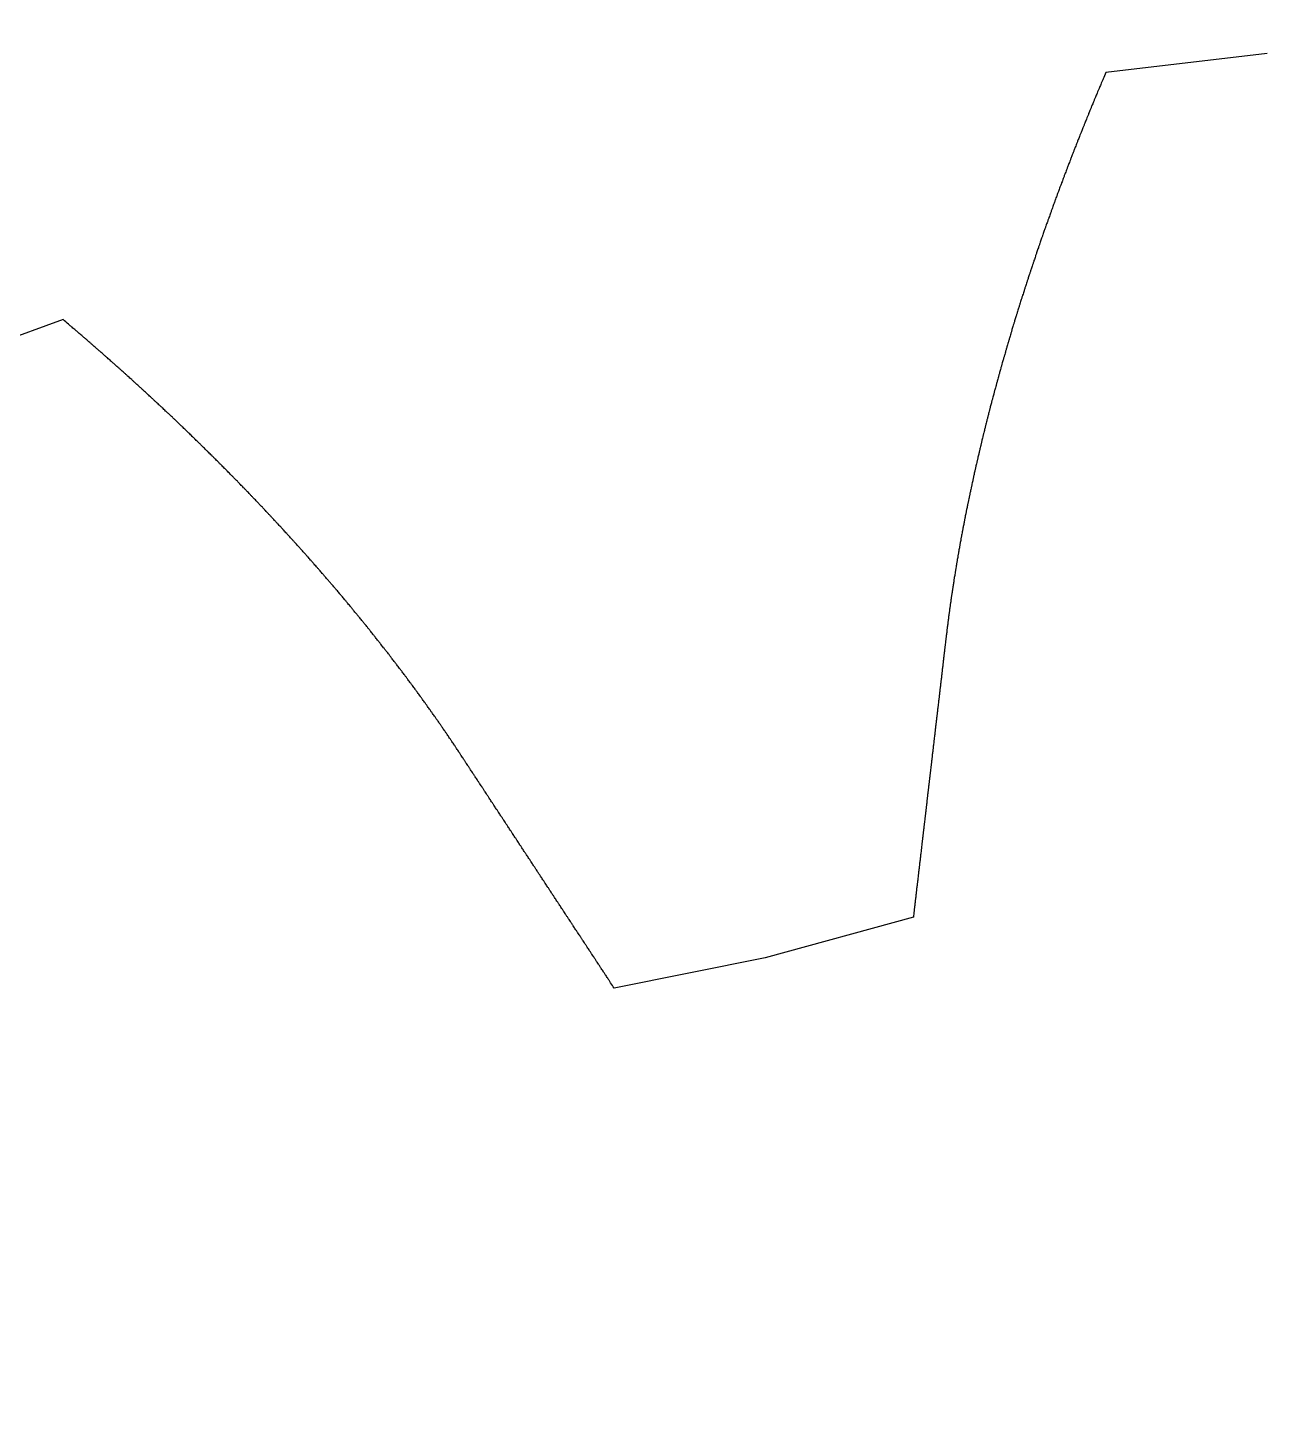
# Model space of a CAD drawing. Header units: millimetres. Extents: x -99 to 99, y -114 to 99.
# Drawn here: x -27.11 to -8.19, y 59.76 to 81.1 of the extents above; entities that cross this region are included whole.
import ezdxf

# ---------------------------------------------------------------- set-up
doc = ezdxf.new("R2010")
doc.units = ezdxf.units.MM

msp = doc.modelspace()

# ---------------------------------------------------------------- linework, layer by layer
at = {"color": 7, "linetype": 'Continuous', "lineweight": 25}
for p, q in [((-8.186, 80.711), (-10.648, 80.423)), ((-26.578, 76.648), (-28.908, 75.8)), ((-13.589, 67.52), (-15.855, 66.897)), ((-15.855, 66.897), (-18.159, 66.437))]:
    msp.add_line(p, q, dxfattribs=at)
msp.add_circle((0, 0), 99, dxfattribs=at)
for points, knots in [([(-10.648, 80.423), (-10.662, 80.39), (-10.676, 80.357), (-10.691, 80.324), (-10.694, 80.317), (-10.7, 80.302), (-10.709, 80.28), (-10.715, 80.265), (-10.719, 80.258), (-10.728, 80.236), (-10.737, 80.214), (-10.746, 80.192), (-10.749, 80.184), (-10.756, 80.17), (-10.765, 80.147), (-10.771, 80.133), (-10.774, 80.125), (-10.783, 80.103), (-10.793, 80.081), (-10.802, 80.059), (-10.805, 80.052), (-10.811, 80.037), (-10.82, 80.015), (-10.826, 80), (-10.829, 79.993), (-10.838, 79.971), (-10.847, 79.949), (-10.856, 79.927), (-10.859, 79.92), (-10.866, 79.905), (-10.875, 79.883), (-10.881, 79.868), (-10.884, 79.861), (-10.893, 79.839), (-10.902, 79.817), (-10.911, 79.795), (-10.914, 79.787), (-10.92, 79.773), (-10.929, 79.751), (-10.935, 79.736), (-10.938, 79.729), (-10.946, 79.707), (-10.955, 79.684), (-10.964, 79.662), (-10.967, 79.655), (-10.973, 79.64), (-10.982, 79.618), (-10.988, 79.604), (-10.991, 79.596), (-11, 79.574), (-11.009, 79.552), (-11.017, 79.53), (-11.02, 79.523), (-11.026, 79.508), (-11.035, 79.486), (-11.041, 79.471), (-11.044, 79.464), (-11.052, 79.442), (-11.061, 79.42), (-11.07, 79.398), (-11.073, 79.391), (-11.079, 79.376), (-11.087, 79.354), (-11.093, 79.339), (-11.096, 79.332), (-11.105, 79.31), (-11.113, 79.288), (-11.122, 79.266), (-11.125, 79.258), (-11.131, 79.244), (-11.139, 79.222), (-11.145, 79.207), (-11.148, 79.2), (-11.156, 79.178), (-11.165, 79.156), (-11.173, 79.134), (-11.176, 79.126), (-11.182, 79.111), (-11.19, 79.089), (-11.196, 79.075), (-11.199, 79.067), (-11.207, 79.045), (-11.216, 79.023), (-11.224, 79.001), (-11.227, 78.994), (-11.233, 78.979), (-11.241, 78.957), (-11.247, 78.943), (-11.249, 78.935), (-11.258, 78.913), (-11.266, 78.891), (-11.274, 78.869), (-11.277, 78.862), (-11.283, 78.847), (-11.291, 78.825), (-11.297, 78.81), (-11.299, 78.803), (-11.308, 78.781), (-11.316, 78.759), (-11.324, 78.737), (-11.327, 78.73), (-11.332, 78.715), (-11.341, 78.693), (-11.346, 78.678), (-11.349, 78.671), (-11.357, 78.649), (-11.365, 78.627), (-11.373, 78.605), (-11.376, 78.598), (-11.382, 78.583), (-11.39, 78.561), (-11.395, 78.546), (-11.398, 78.539), (-11.406, 78.517), (-11.414, 78.495), (-11.422, 78.473), (-11.425, 78.465), (-11.43, 78.451), (-11.438, 78.429), (-11.443, 78.414), (-11.446, 78.407), (-11.454, 78.385), (-11.462, 78.363), (-11.47, 78.341), (-11.473, 78.333), (-11.478, 78.319), (-11.486, 78.297), (-11.491, 78.282), (-11.494, 78.275), (-11.502, 78.253), (-11.51, 78.231), (-11.517, 78.209), (-11.52, 78.201), (-11.525, 78.187), (-11.533, 78.165), (-11.538, 78.15), (-11.541, 78.143), (-11.549, 78.121), (-11.557, 78.099), (-11.564, 78.077), (-11.567, 78.069), (-11.572, 78.055), (-11.58, 78.033), (-11.585, 78.018), (-11.588, 78.011), (-11.595, 77.989), (-11.603, 77.967), (-11.611, 77.945), (-11.613, 77.937), (-11.618, 77.923), (-11.626, 77.901), (-11.631, 77.886), (-11.634, 77.879), (-11.641, 77.857), (-11.649, 77.835), (-11.656, 77.813), (-11.659, 77.805), (-11.664, 77.791), (-11.672, 77.769), (-11.677, 77.754), (-11.679, 77.747), (-11.687, 77.725), (-11.694, 77.703), (-11.702, 77.681), (-11.704, 77.673), (-11.709, 77.659), (-11.717, 77.637), (-11.722, 77.622), (-11.724, 77.615), (-11.731, 77.593), (-11.739, 77.571), (-11.746, 77.549), (-11.749, 77.542), (-11.754, 77.527), (-11.761, 77.505), (-11.766, 77.49), (-11.768, 77.483), (-11.776, 77.461), (-11.783, 77.439), (-11.79, 77.417), (-11.793, 77.41), (-11.798, 77.395), (-11.805, 77.373), (-11.81, 77.358), (-11.812, 77.351), (-11.819, 77.329), (-11.826, 77.307), (-11.834, 77.285), (-11.836, 77.278), (-11.841, 77.263), (-11.848, 77.241), (-11.853, 77.227), (-11.855, 77.219), (-11.862, 77.197), (-11.869, 77.175), (-11.876, 77.153), (-11.879, 77.146), (-11.884, 77.132), (-11.891, 77.11), (-11.895, 77.095), (-11.898, 77.088), (-11.905, 77.066), (-11.912, 77.044), (-11.919, 77.022), (-11.921, 77.014), (-11.926, 77), (-11.933, 76.978), (-11.937, 76.963), (-11.94, 76.956), (-11.947, 76.934), (-11.953, 76.912), (-11.96, 76.89), (-11.963, 76.883), (-11.967, 76.868), (-11.974, 76.846), (-11.979, 76.832), (-11.981, 76.824), (-11.988, 76.802), (-11.995, 76.78), (-12.001, 76.758), (-12.004, 76.751), (-12.008, 76.736), (-12.015, 76.715), (-12.019, 76.7), (-12.022, 76.693), (-12.028, 76.671), (-12.035, 76.649), (-12.042, 76.627), (-12.044, 76.619), (-12.049, 76.605), (-12.055, 76.583), (-12.06, 76.568), (-12.062, 76.561), (-12.069, 76.539), (-12.075, 76.517), (-12.082, 76.495), (-12.084, 76.488), (-12.088, 76.473), (-12.095, 76.451), (-12.099, 76.437), (-12.101, 76.429), (-12.108, 76.408), (-12.115, 76.386), (-12.121, 76.364), (-12.123, 76.356), (-12.128, 76.342), (-12.134, 76.32), (-12.138, 76.305), (-12.14, 76.298), (-12.147, 76.276), (-12.153, 76.254), (-12.16, 76.232), (-12.162, 76.225), (-12.166, 76.21), (-12.172, 76.188), (-12.177, 76.174), (-12.179, 76.167), (-12.185, 76.145), (-12.191, 76.123), (-12.198, 76.101), (-12.2, 76.094), (-12.204, 76.079), (-12.21, 76.057), (-12.214, 76.042), (-12.217, 76.035), (-12.223, 76.013), (-12.229, 75.991), (-12.235, 75.969), (-12.237, 75.962), (-12.241, 75.948), (-12.248, 75.926), (-12.252, 75.911), (-12.254, 75.904), (-12.26, 75.882), (-12.266, 75.86), (-12.272, 75.838), (-12.274, 75.831), (-12.278, 75.816), (-12.284, 75.794), (-12.288, 75.78), (-12.29, 75.773), (-12.296, 75.751), (-12.302, 75.729), (-12.308, 75.707), (-12.31, 75.7), (-12.314, 75.685), (-12.32, 75.663), (-12.324, 75.649), (-12.326, 75.641), (-12.332, 75.619), (-12.338, 75.598), (-12.344, 75.576), (-12.346, 75.568), (-12.35, 75.554), (-12.356, 75.532), (-12.359, 75.517), (-12.361, 75.51), (-12.367, 75.488), (-12.373, 75.466), (-12.379, 75.445), (-12.381, 75.437), (-12.385, 75.423), (-12.39, 75.401), (-12.394, 75.386), (-12.396, 75.379), (-12.402, 75.357), (-12.407, 75.335), (-12.413, 75.314), (-12.415, 75.306), (-12.419, 75.292), (-12.425, 75.27), (-12.428, 75.255), (-12.43, 75.248), (-12.436, 75.226), (-12.441, 75.204), (-12.447, 75.183), (-12.449, 75.175), (-12.453, 75.161), (-12.458, 75.139), (-12.462, 75.124), (-12.464, 75.117), (-12.469, 75.095), (-12.475, 75.073), (-12.48, 75.052), (-12.482, 75.044), (-12.486, 75.03), (-12.491, 75.008), (-12.495, 74.993), (-12.496, 74.986), (-12.502, 74.964), (-12.507, 74.943), (-12.512, 74.921), (-12.514, 74.914), (-12.518, 74.899), (-12.523, 74.877), (-12.527, 74.863), (-12.528, 74.855), (-12.534, 74.834), (-12.539, 74.812), (-12.544, 74.79), (-12.546, 74.783), (-12.55, 74.768), (-12.555, 74.746), (-12.558, 74.732), (-12.56, 74.725), (-12.565, 74.703), (-12.57, 74.681), (-12.575, 74.659), (-12.577, 74.652), (-12.581, 74.637), (-12.586, 74.616), (-12.589, 74.601), (-12.591, 74.594), (-12.596, 74.572), (-12.601, 74.55), (-12.606, 74.529), (-12.608, 74.521), (-12.611, 74.507), (-12.616, 74.485), (-12.619, 74.471), (-12.621, 74.463), (-12.626, 74.442), (-12.631, 74.42), (-12.636, 74.398), (-12.638, 74.391), (-12.641, 74.376), (-12.646, 74.355), (-12.649, 74.34), (-12.651, 74.333), (-12.655, 74.311), (-12.66, 74.289), (-12.665, 74.268), (-12.667, 74.26), (-12.67, 74.246), (-12.675, 74.224), (-12.678, 74.21), (-12.679, 74.202), (-12.684, 74.181), (-12.689, 74.159), (-12.694, 74.137), (-12.695, 74.13), (-12.698, 74.115), (-12.703, 74.094), (-12.706, 74.079), (-12.708, 74.072), (-12.712, 74.05), (-12.717, 74.028), (-12.722, 74.007), (-12.723, 74), (-12.726, 73.985), (-12.731, 73.963), (-12.734, 73.949), (-12.735, 73.942), (-12.74, 73.92), (-12.744, 73.898), (-12.749, 73.876), (-12.75, 73.869), (-12.753, 73.855), (-12.758, 73.833), (-12.761, 73.819), (-12.762, 73.811), (-12.767, 73.79), (-12.771, 73.768), (-12.775, 73.746), (-12.777, 73.739), (-12.78, 73.725), (-12.784, 73.703), (-12.787, 73.688), (-12.788, 73.681), (-12.793, 73.66), (-12.797, 73.638), (-12.801, 73.616), (-12.803, 73.609), (-12.805, 73.595), (-12.81, 73.573), (-12.812, 73.558), (-12.814, 73.551), (-12.818, 73.53), (-12.822, 73.508), (-12.826, 73.486), (-12.828, 73.479), (-12.831, 73.465), (-12.835, 73.443), (-12.837, 73.428), (-12.839, 73.421), (-12.843, 73.4), (-12.847, 73.378), (-12.851, 73.356), (-12.852, 73.349), (-12.855, 73.335), (-12.859, 73.313), (-12.862, 73.299), (-12.863, 73.291), (-12.867, 73.27), (-12.871, 73.248), (-12.875, 73.226), (-12.876, 73.219), (-12.879, 73.205), (-12.882, 73.183), (-12.885, 73.169), (-12.886, 73.162), (-12.89, 73.14), (-12.894, 73.118), (-12.898, 73.097), (-12.899, 73.09), (-12.902, 73.075), (-12.905, 73.054), (-12.908, 73.039), (-12.909, 73.032), (-12.913, 73.01), (-12.916, 72.989), (-12.92, 72.967), (-12.921, 72.96), (-12.924, 72.946), (-12.927, 72.924), (-12.93, 72.91), (-12.931, 72.902), (-12.935, 72.881), (-12.938, 72.859), (-12.942, 72.838), (-12.943, 72.83), (-12.945, 72.816), (-12.949, 72.794), (-12.951, 72.78), (-12.952, 72.773), (-12.956, 72.751), (-12.959, 72.73), (-12.963, 72.708), (-12.964, 72.701), (-12.966, 72.687), (-12.97, 72.665), (-12.972, 72.651), (-12.973, 72.644), (-12.976, 72.622), (-12.98, 72.6), (-12.983, 72.579), (-12.984, 72.572), (-12.986, 72.557), (-12.989, 72.536), (-12.992, 72.521), (-12.993, 72.514), (-12.996, 72.493), (-12.999, 72.471), (-13.002, 72.45), (-13.003, 72.443), (-13.006, 72.428), (-13.009, 72.407), (-13.011, 72.392), (-13.012, 72.385), (-13.015, 72.364), (-13.018, 72.342), (-13.021, 72.321), (-13.022, 72.313), (-13.024, 72.299), (-13.027, 72.278), (-13.029, 72.263), (-13.03, 72.256), (-13.033, 72.235), (-13.036, 72.213), (-13.039, 72.192), (-13.04, 72.184), (-13.042, 72.17), (-13.045, 72.149), (-13.047, 72.134), (-13.048, 72.127), (-13.05, 72.106), (-13.053, 72.084), (-13.056, 72.063), (-13.057, 72.056), (-13.059, 72.041), (-13.062, 72.02), (-13.064, 72.006), (-13.064, 71.998), (-13.067, 71.977), (-13.07, 71.955), (-13.073, 71.934), (-13.073, 71.927), (-13.075, 71.913), (-13.078, 71.891), (-13.08, 71.877), (-13.08, 71.87), (-13.083, 71.848), (-13.086, 71.827), (-13.088, 71.805), (-13.089, 71.798), (-13.091, 71.784), (-13.093, 71.763), (-13.095, 71.748), (-13.096, 71.741), (-13.098, 71.72), (-13.101, 71.698), (-13.103, 71.677), (-13.104, 71.67), (-13.106, 71.655), (-13.108, 71.634), (-13.11, 71.62), (-13.111, 71.613), (-13.113, 71.591), (-13.116, 71.57), (-13.118, 71.548), (-13.119, 71.541), (-13.121, 71.527), (-13.123, 71.505), (-13.125, 71.491), (-13.126, 71.484), (-13.128, 71.463), (-13.131, 71.441), (-13.133, 71.42), (-13.134, 71.413), (-13.136, 71.398), (-13.138, 71.377), (-13.14, 71.363), (-13.141, 71.355), (-13.143, 71.334), (-13.146, 71.313), (-13.148, 71.291), (-13.149, 71.284), (-13.151, 71.27), (-13.153, 71.248), (-13.155, 71.234), (-13.156, 71.227), (-13.158, 71.205), (-13.161, 71.184), (-13.163, 71.162), (-13.164, 71.155), (-13.166, 71.141), (-13.168, 71.12), (-13.17, 71.105), (-13.171, 71.098), (-13.173, 71.077), (-13.176, 71.055), (-13.178, 71.034), (-13.179, 71.027), (-13.181, 71.012), (-13.183, 70.991), (-13.185, 70.977), (-13.186, 70.97), (-13.188, 70.948), (-13.191, 70.927), (-13.193, 70.905), (-13.194, 70.898), (-13.196, 70.884), (-13.198, 70.862), (-13.2, 70.848), (-13.201, 70.841), (-13.203, 70.819), (-13.206, 70.798), (-13.208, 70.776), (-13.209, 70.769), (-13.211, 70.755), (-13.213, 70.734), (-13.215, 70.719), (-13.216, 70.712), (-13.219, 70.691), (-13.221, 70.669), (-13.224, 70.648), (-13.224, 70.641), (-13.226, 70.626), (-13.229, 70.605), (-13.23, 70.591), (-13.231, 70.583), (-13.234, 70.562), (-13.236, 70.541), (-13.239, 70.519), (-13.239, 70.512), (-13.241, 70.498), (-13.244, 70.476), (-13.245, 70.462), (-13.246, 70.455), (-13.249, 70.433), (-13.251, 70.412), (-13.254, 70.39), (-13.254, 70.383), (-13.256, 70.369), (-13.259, 70.347), (-13.26, 70.333), (-13.261, 70.326), (-13.264, 70.304), (-13.266, 70.283), (-13.269, 70.262), (-13.27, 70.254), (-13.271, 70.24), (-13.274, 70.219), (-13.275, 70.204), (-13.276, 70.197), (-13.279, 70.176), (-13.281, 70.154), (-13.284, 70.133), (-13.285, 70.126), (-13.286, 70.111), (-13.289, 70.09), (-13.29, 70.076), (-13.291, 70.068), (-13.294, 70.047), (-13.296, 70.025), (-13.299, 70.004), (-13.3, 69.997), (-13.301, 69.982), (-13.304, 69.961), (-13.305, 69.947), (-13.306, 69.94), (-13.309, 69.918), (-13.311, 69.897), (-13.314, 69.875), (-13.315, 69.868), (-13.316, 69.854), (-13.319, 69.832), (-13.321, 69.818), (-13.321, 69.811), (-13.324, 69.789), (-13.326, 69.768), (-13.329, 69.746), (-13.33, 69.739), (-13.331, 69.725), (-13.334, 69.703), (-13.336, 69.689), (-13.336, 69.682), (-13.339, 69.66), (-13.341, 69.639), (-13.344, 69.617), (-13.345, 69.61), (-13.346, 69.596), (-13.349, 69.574), (-13.351, 69.56), (-13.351, 69.553), (-13.354, 69.531), (-13.357, 69.51), (-13.359, 69.488), (-13.36, 69.481), (-13.362, 69.467), (-13.364, 69.445), (-13.366, 69.431), (-13.367, 69.424), (-13.369, 69.403), (-13.372, 69.381), (-13.374, 69.36), (-13.375, 69.352), (-13.377, 69.338), (-13.379, 69.317), (-13.381, 69.302), (-13.382, 69.295), (-13.384, 69.274), (-13.387, 69.252), (-13.389, 69.231), (-13.39, 69.223), (-13.392, 69.209), (-13.394, 69.188), (-13.396, 69.173), (-13.397, 69.166), (-13.399, 69.145), (-13.402, 69.123), (-13.404, 69.102), (-13.405, 69.094), (-13.407, 69.08), (-13.409, 69.059), (-13.411, 69.044), (-13.412, 69.037), (-13.414, 69.016), (-13.417, 68.994), (-13.419, 68.973), (-13.42, 68.965), (-13.422, 68.951), (-13.424, 68.93), (-13.426, 68.915), (-13.427, 68.908), (-13.429, 68.887), (-13.432, 68.865), (-13.434, 68.844), (-13.435, 68.836), (-13.437, 68.822), (-13.439, 68.801), (-13.441, 68.786), (-13.442, 68.779), (-13.444, 68.758), (-13.447, 68.736), (-13.449, 68.715), (-13.45, 68.707), (-13.452, 68.693), (-13.455, 68.672), (-13.456, 68.657), (-13.457, 68.65), (-13.46, 68.629), (-13.462, 68.607), (-13.465, 68.586), (-13.465, 68.578), (-13.467, 68.564), (-13.47, 68.542), (-13.471, 68.528), (-13.472, 68.521), (-13.475, 68.499), (-13.477, 68.478), (-13.48, 68.456), (-13.48, 68.449), (-13.482, 68.435), (-13.485, 68.413), (-13.486, 68.399), (-13.487, 68.392), (-13.49, 68.37), (-13.492, 68.349), (-13.495, 68.327), (-13.496, 68.32), (-13.497, 68.306), (-13.5, 68.284), (-13.501, 68.27), (-13.502, 68.263), (-13.505, 68.241), (-13.507, 68.22), (-13.51, 68.198), (-13.511, 68.191), (-13.512, 68.177), (-13.515, 68.155), (-13.517, 68.141), (-13.517, 68.134), (-13.52, 68.112), (-13.522, 68.091), (-13.525, 68.069), (-13.526, 68.062), (-13.527, 68.047), (-13.53, 68.026), (-13.532, 68.012), (-13.532, 68.004), (-13.535, 67.983), (-13.538, 67.961), (-13.54, 67.94), (-13.541, 67.933), (-13.543, 67.918), (-13.545, 67.897), (-13.547, 67.882), (-13.548, 67.875), (-13.55, 67.854), (-13.553, 67.832), (-13.555, 67.811), (-13.556, 67.803), (-13.558, 67.789), (-13.56, 67.768), (-13.562, 67.753), (-13.563, 67.746), (-13.565, 67.724), (-13.568, 67.703), (-13.57, 67.681), (-13.571, 67.674), (-13.573, 67.66), (-13.575, 67.638), (-13.577, 67.624), (-13.578, 67.617), (-13.582, 67.584), (-13.585, 67.552), (-13.589, 67.52)], [0, 0, 0, 0, 0.008107, 0.008107, 0.008107, 0.009907, 0.011708, 0.013508, 0.013508, 0.013508, 0.018904, 0.018904, 0.018904, 0.020702, 0.022499, 0.024297, 0.024297, 0.024297, 0.029685, 0.029685, 0.029685, 0.03148, 0.033275, 0.035069, 0.035069, 0.035069, 0.040449, 0.040449, 0.040449, 0.042241, 0.044033, 0.045825, 0.045825, 0.045825, 0.051197, 0.051197, 0.051197, 0.052986, 0.054776, 0.056565, 0.056565, 0.056565, 0.061928, 0.061928, 0.061928, 0.063715, 0.065501, 0.067288, 0.067288, 0.067288, 0.072643, 0.072643, 0.072643, 0.074427, 0.07621, 0.077994, 0.077994, 0.077994, 0.083341, 0.083341, 0.083341, 0.085122, 0.086903, 0.088684, 0.088684, 0.088684, 0.094023, 0.094023, 0.094023, 0.095801, 0.097579, 0.099358, 0.099358, 0.099358, 0.104688, 0.104688, 0.104688, 0.106464, 0.108239, 0.110015, 0.110015, 0.110015, 0.115337, 0.115337, 0.115337, 0.11711, 0.118882, 0.120655, 0.120655, 0.120655, 0.125969, 0.125969, 0.125969, 0.127739, 0.129509, 0.131279, 0.131279, 0.131279, 0.136585, 0.136585, 0.136585, 0.138352, 0.140119, 0.141886, 0.141886, 0.141886, 0.147184, 0.147184, 0.147184, 0.148948, 0.150713, 0.152477, 0.152477, 0.152477, 0.157767, 0.157767, 0.157767, 0.159528, 0.16129, 0.163052, 0.163052, 0.163052, 0.168333, 0.168333, 0.168333, 0.170092, 0.171851, 0.17361, 0.17361, 0.17361, 0.178883, 0.178883, 0.178883, 0.180639, 0.182395, 0.184151, 0.184151, 0.184151, 0.189416, 0.189416, 0.189416, 0.191169, 0.192923, 0.194676, 0.194676, 0.194676, 0.199933, 0.199933, 0.199933, 0.201683, 0.203434, 0.205185, 0.205185, 0.205185, 0.210433, 0.210433, 0.210433, 0.212181, 0.213929, 0.215677, 0.215677, 0.215677, 0.220916, 0.220916, 0.220916, 0.222662, 0.224407, 0.226152, 0.226152, 0.226152, 0.231384, 0.231384, 0.231384, 0.233126, 0.234869, 0.236611, 0.236611, 0.236611, 0.241834, 0.241834, 0.241834, 0.243574, 0.245314, 0.247053, 0.247053, 0.247053, 0.252268, 0.252268, 0.252268, 0.254005, 0.255742, 0.257479, 0.257479, 0.257479, 0.262686, 0.262686, 0.262686, 0.26442, 0.266155, 0.267889, 0.267889, 0.267889, 0.273087, 0.273087, 0.273087, 0.274819, 0.27655, 0.278282, 0.278282, 0.278282, 0.283472, 0.283472, 0.283472, 0.285201, 0.286929, 0.288658, 0.288658, 0.288658, 0.29384, 0.29384, 0.29384, 0.295566, 0.297292, 0.299018, 0.299018, 0.299018, 0.304192, 0.304192, 0.304192, 0.305915, 0.307638, 0.309362, 0.309362, 0.309362, 0.314527, 0.314527, 0.314527, 0.316247, 0.317968, 0.319688, 0.319688, 0.319688, 0.324846, 0.324846, 0.324846, 0.326563, 0.328281, 0.329999, 0.329999, 0.329999, 0.335148, 0.335148, 0.335148, 0.336863, 0.338578, 0.340293, 0.340293, 0.340293, 0.345434, 0.345434, 0.345434, 0.347146, 0.348858, 0.35057, 0.35057, 0.35057, 0.355703, 0.355703, 0.355703, 0.357412, 0.359122, 0.360831, 0.360831, 0.360831, 0.365955, 0.365955, 0.365955, 0.367662, 0.369369, 0.371076, 0.371076, 0.371076, 0.376192, 0.376192, 0.376192, 0.377895, 0.379599, 0.381303, 0.381303, 0.381303, 0.386411, 0.386411, 0.386411, 0.388112, 0.389814, 0.391515, 0.391515, 0.391515, 0.396614, 0.396614, 0.396614, 0.398313, 0.400011, 0.40171, 0.40171, 0.40171, 0.406801, 0.406801, 0.406801, 0.408497, 0.410192, 0.411888, 0.411888, 0.411888, 0.416971, 0.416971, 0.416971, 0.418664, 0.420357, 0.42205, 0.42205, 0.42205, 0.427125, 0.427125, 0.427125, 0.428815, 0.430505, 0.432195, 0.432195, 0.432195, 0.437262, 0.437262, 0.437262, 0.438949, 0.440637, 0.442324, 0.442324, 0.442324, 0.447383, 0.447383, 0.447383, 0.449067, 0.450752, 0.452437, 0.452437, 0.452437, 0.457487, 0.457487, 0.457487, 0.459169, 0.460851, 0.462533, 0.462533, 0.462533, 0.467574, 0.467574, 0.467574, 0.469254, 0.470933, 0.472612, 0.472612, 0.472612, 0.477646, 0.477646, 0.477646, 0.479322, 0.480998, 0.482675, 0.482675, 0.482675, 0.4877, 0.4877, 0.4877, 0.489374, 0.491048, 0.492721, 0.492721, 0.492721, 0.497738, 0.497738, 0.497738, 0.499409, 0.50108, 0.502751, 0.502751, 0.502751, 0.50776, 0.50776, 0.50776, 0.509428, 0.511096, 0.512765, 0.512765, 0.512765, 0.517765, 0.517765, 0.517765, 0.519431, 0.521096, 0.522761, 0.522761, 0.522761, 0.527754, 0.527754, 0.527754, 0.529416, 0.531079, 0.532742, 0.532742, 0.532742, 0.537726, 0.537726, 0.537726, 0.539386, 0.541046, 0.542706, 0.542706, 0.542706, 0.547681, 0.547681, 0.547681, 0.549339, 0.550996, 0.552653, 0.552653, 0.552653, 0.557621, 0.557621, 0.557621, 0.559275, 0.560929, 0.562584, 0.562584, 0.562584, 0.567543, 0.567543, 0.567543, 0.569195, 0.570847, 0.572498, 0.572498, 0.572498, 0.577449, 0.577449, 0.577449, 0.579098, 0.580747, 0.582396, 0.582396, 0.582396, 0.587339, 0.587339, 0.587339, 0.588985, 0.590631, 0.592278, 0.592278, 0.592278, 0.597212, 0.597212, 0.597212, 0.598855, 0.600499, 0.602142, 0.602142, 0.602142, 0.607069, 0.607069, 0.607069, 0.608709, 0.61035, 0.611991, 0.611991, 0.611991, 0.616909, 0.616909, 0.616909, 0.618547, 0.620185, 0.621823, 0.621823, 0.621823, 0.626732, 0.626732, 0.626732, 0.628368, 0.630003, 0.631638, 0.631638, 0.631638, 0.636539, 0.636539, 0.636539, 0.638172, 0.639804, 0.641437, 0.641437, 0.641437, 0.64633, 0.64633, 0.64633, 0.64796, 0.649589, 0.651219, 0.651219, 0.651219, 0.656104, 0.656104, 0.656104, 0.657731, 0.659358, 0.660985, 0.660985, 0.660985, 0.665862, 0.665862, 0.665862, 0.667486, 0.66911, 0.670734, 0.670734, 0.670734, 0.675603, 0.675603, 0.675603, 0.677225, 0.678847, 0.68047, 0.68047, 0.68047, 0.685335, 0.685335, 0.685335, 0.686956, 0.688578, 0.6902, 0.6902, 0.6902, 0.695066, 0.695066, 0.695066, 0.696688, 0.69831, 0.699932, 0.699932, 0.699932, 0.704799, 0.704799, 0.704799, 0.706421, 0.708043, 0.709666, 0.709666, 0.709666, 0.714533, 0.714533, 0.714533, 0.716156, 0.717778, 0.719401, 0.719401, 0.719401, 0.724269, 0.724269, 0.724269, 0.725892, 0.727515, 0.729138, 0.729138, 0.729138, 0.734007, 0.734007, 0.734007, 0.73563, 0.737253, 0.738876, 0.738876, 0.738876, 0.743746, 0.743746, 0.743746, 0.745369, 0.746993, 0.748616, 0.748616, 0.748616, 0.753486, 0.753486, 0.753486, 0.75511, 0.756734, 0.758357, 0.758357, 0.758357, 0.763229, 0.763229, 0.763229, 0.764853, 0.766477, 0.768101, 0.768101, 0.768101, 0.772973, 0.772973, 0.772973, 0.774597, 0.776221, 0.777845, 0.777845, 0.777845, 0.782718, 0.782718, 0.782718, 0.784343, 0.785967, 0.787592, 0.787592, 0.787592, 0.792466, 0.792466, 0.792466, 0.79409, 0.795715, 0.79734, 0.79734, 0.79734, 0.802215, 0.802215, 0.802215, 0.80384, 0.805465, 0.80709, 0.80709, 0.80709, 0.811965, 0.811965, 0.811965, 0.81359, 0.815216, 0.816841, 0.816841, 0.816841, 0.821717, 0.821717, 0.821717, 0.823343, 0.824969, 0.826594, 0.826594, 0.826594, 0.831471, 0.831471, 0.831471, 0.833097, 0.834723, 0.836349, 0.836349, 0.836349, 0.841227, 0.841227, 0.841227, 0.842853, 0.844479, 0.846105, 0.846105, 0.846105, 0.850984, 0.850984, 0.850984, 0.852611, 0.854237, 0.855863, 0.855863, 0.855863, 0.860743, 0.860743, 0.860743, 0.86237, 0.863997, 0.865623, 0.865623, 0.865623, 0.870504, 0.870504, 0.870504, 0.872131, 0.873758, 0.875385, 0.875385, 0.875385, 0.880266, 0.880266, 0.880266, 0.881894, 0.883521, 0.885148, 0.885148, 0.885148, 0.89003, 0.89003, 0.89003, 0.891658, 0.893286, 0.894913, 0.894913, 0.894913, 0.899796, 0.899796, 0.899796, 0.901424, 0.903052, 0.90468, 0.90468, 0.90468, 0.909564, 0.909564, 0.909564, 0.911192, 0.91282, 0.914449, 0.914449, 0.914449, 0.919333, 0.919333, 0.919333, 0.920962, 0.92259, 0.924219, 0.924219, 0.924219, 0.929105, 0.929105, 0.929105, 0.930733, 0.932362, 0.933991, 0.933991, 0.933991, 0.938878, 0.938878, 0.938878, 0.940507, 0.942136, 0.943765, 0.943765, 0.943765, 0.948653, 0.948653, 0.948653, 0.950282, 0.951911, 0.953541, 0.953541, 0.953541, 0.958429, 0.958429, 0.958429, 0.960059, 0.961688, 0.963318, 0.963318, 0.963318, 0.968208, 0.968208, 0.968208, 0.969838, 0.971467, 0.973097, 0.973097, 0.973097, 0.977988, 0.977988, 0.977988, 0.979618, 0.981248, 0.982879, 0.982879, 0.982879, 0.98777, 0.98777, 0.98777, 0.989401, 0.991031, 0.992662, 0.992662, 0.992662, 1, 1, 1, 1]), ([(-18.159, 66.437), (-18.177, 66.464), (-18.195, 66.491), (-18.213, 66.518), (-18.217, 66.524), (-18.225, 66.536), (-18.237, 66.555), (-18.245, 66.567), (-18.249, 66.573), (-18.26, 66.591), (-18.272, 66.609), (-18.284, 66.627), (-18.288, 66.633), (-18.296, 66.645), (-18.308, 66.663), (-18.316, 66.675), (-18.32, 66.681), (-18.332, 66.699), (-18.344, 66.718), (-18.356, 66.736), (-18.36, 66.742), (-18.368, 66.754), (-18.38, 66.772), (-18.388, 66.784), (-18.392, 66.79), (-18.403, 66.808), (-18.415, 66.826), (-18.427, 66.844), (-18.431, 66.85), (-18.439, 66.862), (-18.451, 66.881), (-18.459, 66.893), (-18.463, 66.899), (-18.475, 66.917), (-18.487, 66.935), (-18.499, 66.953), (-18.503, 66.959), (-18.511, 66.971), (-18.523, 66.989), (-18.53, 67.001), (-18.534, 67.007), (-18.546, 67.025), (-18.558, 67.044), (-18.57, 67.062), (-18.574, 67.068), (-18.582, 67.08), (-18.594, 67.098), (-18.602, 67.11), (-18.606, 67.116), (-18.618, 67.134), (-18.63, 67.152), (-18.642, 67.17), (-18.646, 67.176), (-18.654, 67.188), (-18.665, 67.206), (-18.673, 67.219), (-18.677, 67.225), (-18.689, 67.243), (-18.701, 67.261), (-18.713, 67.279), (-18.717, 67.285), (-18.725, 67.297), (-18.737, 67.315), (-18.745, 67.327), (-18.749, 67.333), (-18.761, 67.351), (-18.773, 67.369), (-18.784, 67.387), (-18.788, 67.393), (-18.796, 67.406), (-18.808, 67.424), (-18.816, 67.436), (-18.82, 67.442), (-18.832, 67.46), (-18.844, 67.478), (-18.856, 67.496), (-18.86, 67.502), (-18.868, 67.514), (-18.88, 67.532), (-18.888, 67.544), (-18.892, 67.55), (-18.903, 67.568), (-18.915, 67.586), (-18.927, 67.605), (-18.931, 67.611), (-18.939, 67.623), (-18.951, 67.641), (-18.959, 67.653), (-18.963, 67.659), (-18.975, 67.677), (-18.987, 67.695), (-18.999, 67.713), (-19.003, 67.719), (-19.01, 67.731), (-19.022, 67.749), (-19.03, 67.761), (-19.034, 67.767), (-19.046, 67.785), (-19.058, 67.803), (-19.07, 67.822), (-19.074, 67.828), (-19.082, 67.84), (-19.094, 67.858), (-19.102, 67.87), (-19.106, 67.876), (-19.118, 67.894), (-19.129, 67.912), (-19.141, 67.93), (-19.145, 67.936), (-19.153, 67.948), (-19.165, 67.966), (-19.173, 67.978), (-19.177, 67.984), (-19.189, 68.002), (-19.201, 68.02), (-19.213, 68.038), (-19.217, 68.044), (-19.225, 68.057), (-19.236, 68.075), (-19.244, 68.087), (-19.248, 68.093), (-19.26, 68.111), (-19.272, 68.129), (-19.284, 68.147), (-19.288, 68.153), (-19.296, 68.165), (-19.308, 68.183), (-19.316, 68.195), (-19.32, 68.201), (-19.332, 68.219), (-19.343, 68.237), (-19.355, 68.255), (-19.359, 68.261), (-19.367, 68.273), (-19.379, 68.291), (-19.387, 68.303), (-19.391, 68.31), (-19.403, 68.328), (-19.415, 68.346), (-19.427, 68.364), (-19.431, 68.37), (-19.438, 68.382), (-19.45, 68.4), (-19.458, 68.412), (-19.462, 68.418), (-19.474, 68.436), (-19.486, 68.454), (-19.498, 68.472), (-19.502, 68.478), (-19.51, 68.49), (-19.522, 68.508), (-19.53, 68.52), (-19.533, 68.526), (-19.545, 68.544), (-19.557, 68.562), (-19.569, 68.58), (-19.573, 68.586), (-19.581, 68.599), (-19.593, 68.617), (-19.601, 68.629), (-19.605, 68.635), (-19.617, 68.653), (-19.629, 68.671), (-19.64, 68.689), (-19.644, 68.695), (-19.652, 68.707), (-19.664, 68.725), (-19.672, 68.737), (-19.676, 68.743), (-19.688, 68.761), (-19.7, 68.779), (-19.712, 68.797), (-19.716, 68.803), (-19.724, 68.815), (-19.735, 68.833), (-19.743, 68.845), (-19.747, 68.851), (-19.759, 68.869), (-19.771, 68.887), (-19.783, 68.905), (-19.787, 68.911), (-19.795, 68.923), (-19.807, 68.942), (-19.815, 68.954), (-19.818, 68.96), (-19.83, 68.978), (-19.842, 68.996), (-19.854, 69.014), (-19.858, 69.02), (-19.866, 69.032), (-19.878, 69.05), (-19.886, 69.062), (-19.89, 69.068), (-19.902, 69.086), (-19.913, 69.104), (-19.925, 69.122), (-19.929, 69.128), (-19.937, 69.14), (-19.949, 69.158), (-19.957, 69.17), (-19.961, 69.176), (-19.973, 69.194), (-19.985, 69.212), (-19.996, 69.23), (-20, 69.236), (-20.008, 69.248), (-20.02, 69.266), (-20.028, 69.278), (-20.032, 69.284), (-20.044, 69.302), (-20.056, 69.32), (-20.068, 69.338), (-20.072, 69.345), (-20.08, 69.357), (-20.091, 69.375), (-20.099, 69.387), (-20.103, 69.393), (-20.115, 69.411), (-20.127, 69.429), (-20.139, 69.447), (-20.143, 69.453), (-20.151, 69.465), (-20.163, 69.483), (-20.17, 69.495), (-20.174, 69.501), (-20.186, 69.519), (-20.198, 69.537), (-20.21, 69.555), (-20.214, 69.561), (-20.222, 69.573), (-20.234, 69.591), (-20.242, 69.603), (-20.246, 69.609), (-20.257, 69.627), (-20.269, 69.645), (-20.281, 69.663), (-20.285, 69.669), (-20.293, 69.681), (-20.305, 69.699), (-20.313, 69.711), (-20.317, 69.717), (-20.329, 69.735), (-20.34, 69.753), (-20.352, 69.771), (-20.356, 69.777), (-20.364, 69.789), (-20.376, 69.807), (-20.384, 69.819), (-20.388, 69.825), (-20.4, 69.843), (-20.412, 69.861), (-20.423, 69.879), (-20.427, 69.885), (-20.435, 69.897), (-20.447, 69.915), (-20.455, 69.927), (-20.459, 69.933), (-20.471, 69.951), (-20.483, 69.97), (-20.495, 69.988), (-20.499, 69.994), (-20.506, 70.006), (-20.518, 70.024), (-20.526, 70.036), (-20.53, 70.042), (-20.542, 70.06), (-20.554, 70.078), (-20.566, 70.096), (-20.57, 70.102), (-20.578, 70.114), (-20.59, 70.132), (-20.598, 70.144), (-20.602, 70.15), (-20.614, 70.167), (-20.626, 70.185), (-20.638, 70.203), (-20.642, 70.209), (-20.65, 70.221), (-20.662, 70.239), (-20.67, 70.251), (-20.674, 70.257), (-20.686, 70.275), (-20.699, 70.293), (-20.711, 70.311), (-20.715, 70.317), (-20.723, 70.329), (-20.735, 70.347), (-20.743, 70.359), (-20.747, 70.365), (-20.76, 70.383), (-20.772, 70.4), (-20.784, 70.418), (-20.788, 70.424), (-20.797, 70.436), (-20.809, 70.454), (-20.817, 70.466), (-20.821, 70.472), (-20.834, 70.49), (-20.846, 70.508), (-20.859, 70.525), (-20.863, 70.531), (-20.871, 70.543), (-20.884, 70.561), (-20.892, 70.573), (-20.896, 70.579), (-20.909, 70.597), (-20.921, 70.614), (-20.934, 70.632), (-20.938, 70.638), (-20.946, 70.65), (-20.959, 70.668), (-20.967, 70.68), (-20.971, 70.686), (-20.984, 70.703), (-20.997, 70.721), (-21.009, 70.739), (-21.014, 70.745), (-21.022, 70.757), (-21.035, 70.774), (-21.043, 70.786), (-21.047, 70.792), (-21.06, 70.81), (-21.073, 70.828), (-21.086, 70.845), (-21.09, 70.851), (-21.099, 70.863), (-21.111, 70.881), (-21.12, 70.892), (-21.124, 70.898), (-21.137, 70.916), (-21.15, 70.934), (-21.163, 70.951), (-21.167, 70.957), (-21.176, 70.969), (-21.189, 70.987), (-21.197, 70.998), (-21.202, 71.004), (-21.215, 71.022), (-21.228, 71.04), (-21.241, 71.057), (-21.245, 71.063), (-21.254, 71.075), (-21.267, 71.093), (-21.276, 71.104), (-21.28, 71.11), (-21.293, 71.128), (-21.306, 71.145), (-21.319, 71.163), (-21.324, 71.169), (-21.332, 71.181), (-21.346, 71.198), (-21.354, 71.21), (-21.359, 71.216), (-21.372, 71.233), (-21.385, 71.251), (-21.398, 71.268), (-21.403, 71.274), (-21.412, 71.286), (-21.425, 71.304), (-21.434, 71.315), (-21.438, 71.321), (-21.452, 71.339), (-21.465, 71.356), (-21.478, 71.374), (-21.483, 71.379), (-21.492, 71.391), (-21.505, 71.409), (-21.514, 71.42), (-21.518, 71.426), (-21.532, 71.444), (-21.545, 71.461), (-21.559, 71.479), (-21.563, 71.484), (-21.572, 71.496), (-21.586, 71.514), (-21.595, 71.525), (-21.599, 71.531), (-21.613, 71.548), (-21.626, 71.566), (-21.64, 71.583), (-21.645, 71.589), (-21.654, 71.601), (-21.667, 71.618), (-21.676, 71.63), (-21.681, 71.636), (-21.694, 71.653), (-21.708, 71.67), (-21.722, 71.688), (-21.726, 71.694), (-21.735, 71.705), (-21.749, 71.723), (-21.758, 71.734), (-21.763, 71.74), (-21.777, 71.757), (-21.791, 71.775), (-21.804, 71.792), (-21.809, 71.798), (-21.818, 71.81), (-21.832, 71.827), (-21.841, 71.838), (-21.846, 71.844), (-21.86, 71.862), (-21.874, 71.879), (-21.887, 71.896), (-21.892, 71.902), (-21.901, 71.914), (-21.915, 71.931), (-21.925, 71.942), (-21.929, 71.948), (-21.943, 71.966), (-21.957, 71.983), (-21.971, 72), (-21.976, 72.006), (-21.985, 72.017), (-21.999, 72.035), (-22.009, 72.046), (-22.013, 72.052), (-22.027, 72.069), (-22.041, 72.086), (-22.056, 72.104), (-22.06, 72.11), (-22.07, 72.121), (-22.084, 72.138), (-22.093, 72.15), (-22.098, 72.155), (-22.112, 72.173), (-22.126, 72.19), (-22.141, 72.207), (-22.145, 72.213), (-22.155, 72.224), (-22.169, 72.242), (-22.178, 72.253), (-22.183, 72.259), (-22.198, 72.276), (-22.212, 72.293), (-22.226, 72.31), (-22.231, 72.316), (-22.24, 72.328), (-22.255, 72.345), (-22.264, 72.356), (-22.269, 72.362), (-22.284, 72.379), (-22.298, 72.396), (-22.312, 72.413), (-22.317, 72.419), (-22.327, 72.43), (-22.341, 72.448), (-22.351, 72.459), (-22.356, 72.465), (-22.37, 72.482), (-22.385, 72.499), (-22.399, 72.516), (-22.404, 72.522), (-22.414, 72.533), (-22.428, 72.55), (-22.438, 72.562), (-22.443, 72.567), (-22.457, 72.584), (-22.472, 72.601), (-22.487, 72.618), (-22.491, 72.624), (-22.501, 72.636), (-22.516, 72.653), (-22.526, 72.664), (-22.531, 72.67), (-22.545, 72.687), (-22.56, 72.704), (-22.575, 72.721), (-22.58, 72.726), (-22.589, 72.738), (-22.604, 72.755), (-22.614, 72.766), (-22.619, 72.772), (-22.634, 72.789), (-22.648, 72.806), (-22.663, 72.823), (-22.668, 72.828), (-22.678, 72.84), (-22.693, 72.857), (-22.703, 72.868), (-22.708, 72.874), (-22.723, 72.891), (-22.738, 72.908), (-22.753, 72.925), (-22.757, 72.93), (-22.767, 72.942), (-22.782, 72.958), (-22.792, 72.97), (-22.797, 72.975), (-22.812, 72.992), (-22.827, 73.009), (-22.842, 73.026), (-22.847, 73.032), (-22.857, 73.043), (-22.872, 73.06), (-22.882, 73.071), (-22.887, 73.077), (-22.903, 73.094), (-22.918, 73.111), (-22.933, 73.128), (-22.938, 73.133), (-22.948, 73.144), (-22.963, 73.161), (-22.973, 73.173), (-22.978, 73.178), (-22.993, 73.195), (-23.009, 73.212), (-23.024, 73.229), (-23.029, 73.234), (-23.039, 73.246), (-23.054, 73.262), (-23.064, 73.274), (-23.069, 73.279), (-23.085, 73.296), (-23.1, 73.313), (-23.115, 73.33), (-23.12, 73.335), (-23.131, 73.346), (-23.146, 73.363), (-23.156, 73.374), (-23.161, 73.38), (-23.177, 73.397), (-23.192, 73.413), (-23.207, 73.43), (-23.213, 73.436), (-23.223, 73.447), (-23.238, 73.464), (-23.249, 73.475), (-23.254, 73.481), (-23.269, 73.497), (-23.285, 73.514), (-23.3, 73.531), (-23.305, 73.536), (-23.316, 73.547), (-23.331, 73.564), (-23.341, 73.575), (-23.347, 73.581), (-23.362, 73.598), (-23.378, 73.614), (-23.393, 73.631), (-23.399, 73.637), (-23.409, 73.648), (-23.425, 73.664), (-23.435, 73.675), (-23.44, 73.681), (-23.456, 73.698), (-23.472, 73.714), (-23.487, 73.731), (-23.492, 73.737), (-23.503, 73.748), (-23.519, 73.764), (-23.529, 73.775), (-23.534, 73.781), (-23.55, 73.798), (-23.566, 73.814), (-23.582, 73.831), (-23.587, 73.836), (-23.597, 73.847), (-23.613, 73.864), (-23.624, 73.875), (-23.629, 73.881), (-23.645, 73.897), (-23.661, 73.914), (-23.677, 73.93), (-23.682, 73.936), (-23.692, 73.947), (-23.708, 73.963), (-23.719, 73.975), (-23.724, 73.98), (-23.74, 73.997), (-23.756, 74.013), (-23.772, 74.03), (-23.777, 74.035), (-23.788, 74.046), (-23.804, 74.063), (-23.815, 74.074), (-23.82, 74.079), (-23.836, 74.096), (-23.852, 74.112), (-23.868, 74.129), (-23.873, 74.134), (-23.884, 74.145), (-23.9, 74.162), (-23.911, 74.173), (-23.916, 74.178), (-23.932, 74.195), (-23.949, 74.211), (-23.965, 74.228), (-23.97, 74.233), (-23.981, 74.244), (-23.997, 74.261), (-24.008, 74.272), (-24.013, 74.277), (-24.029, 74.293), (-24.046, 74.31), (-24.062, 74.326), (-24.067, 74.332), (-24.078, 74.343), (-24.094, 74.359), (-24.105, 74.37), (-24.111, 74.376), (-24.127, 74.392), (-24.143, 74.408), (-24.16, 74.425), (-24.165, 74.43), (-24.176, 74.441), (-24.192, 74.457), (-24.203, 74.468), (-24.209, 74.474), (-24.225, 74.49), (-24.241, 74.507), (-24.258, 74.523), (-24.263, 74.528), (-24.274, 74.539), (-24.291, 74.556), (-24.302, 74.566), (-24.307, 74.572), (-24.324, 74.588), (-24.34, 74.605), (-24.357, 74.621), (-24.362, 74.626), (-24.373, 74.637), (-24.39, 74.653), (-24.401, 74.664), (-24.406, 74.67), (-24.423, 74.686), (-24.439, 74.702), (-24.456, 74.719), (-24.461, 74.724), (-24.472, 74.735), (-24.489, 74.751), (-24.5, 74.762), (-24.506, 74.767), (-24.522, 74.784), (-24.539, 74.8), (-24.556, 74.816), (-24.561, 74.822), (-24.572, 74.832), (-24.589, 74.849), (-24.6, 74.859), (-24.606, 74.865), (-24.623, 74.881), (-24.639, 74.897), (-24.656, 74.913), (-24.662, 74.919), (-24.673, 74.93), (-24.69, 74.946), (-24.701, 74.957), (-24.706, 74.962), (-24.723, 74.978), (-24.74, 74.994), (-24.757, 75.01), (-24.763, 75.016), (-24.774, 75.027), (-24.791, 75.043), (-24.802, 75.053), (-24.808, 75.059), (-24.824, 75.075), (-24.841, 75.091), (-24.858, 75.107), (-24.864, 75.113), (-24.875, 75.123), (-24.892, 75.139), (-24.904, 75.15), (-24.909, 75.156), (-24.926, 75.172), (-24.943, 75.188), (-24.96, 75.204), (-24.966, 75.209), (-24.977, 75.22), (-24.994, 75.236), (-25.006, 75.247), (-25.011, 75.252), (-25.029, 75.268), (-25.046, 75.284), (-25.063, 75.3), (-25.068, 75.306), (-25.08, 75.316), (-25.097, 75.332), (-25.108, 75.343), (-25.114, 75.348), (-25.131, 75.364), (-25.149, 75.38), (-25.166, 75.396), (-25.171, 75.402), (-25.183, 75.412), (-25.2, 75.428), (-25.212, 75.439), (-25.217, 75.444), (-25.235, 75.46), (-25.252, 75.476), (-25.269, 75.492), (-25.275, 75.498), (-25.287, 75.508), (-25.304, 75.524), (-25.315, 75.535), (-25.321, 75.54), (-25.339, 75.556), (-25.356, 75.572), (-25.373, 75.588), (-25.379, 75.593), (-25.391, 75.604), (-25.408, 75.62), (-25.42, 75.63), (-25.425, 75.636), (-25.443, 75.651), (-25.46, 75.667), (-25.478, 75.683), (-25.484, 75.689), (-25.495, 75.699), (-25.513, 75.715), (-25.524, 75.726), (-25.53, 75.731), (-25.548, 75.747), (-25.565, 75.763), (-25.583, 75.778), (-25.589, 75.784), (-25.6, 75.794), (-25.618, 75.81), (-25.63, 75.821), (-25.635, 75.826), (-25.653, 75.842), (-25.671, 75.858), (-25.688, 75.873), (-25.694, 75.879), (-25.706, 75.889), (-25.724, 75.905), (-25.735, 75.916), (-25.741, 75.921), (-25.759, 75.937), (-25.777, 75.952), (-25.794, 75.968), (-25.8, 75.973), (-25.812, 75.984), (-25.83, 76), (-25.842, 76.01), (-25.848, 76.015), (-25.865, 76.031), (-25.883, 76.047), (-25.901, 76.063), (-25.907, 76.068), (-25.919, 76.078), (-25.937, 76.094), (-25.948, 76.104), (-25.954, 76.11), (-25.972, 76.125), (-25.99, 76.141), (-26.008, 76.157), (-26.014, 76.162), (-26.026, 76.173), (-26.044, 76.188), (-26.056, 76.199), (-26.062, 76.204), (-26.08, 76.22), (-26.098, 76.235), (-26.116, 76.251), (-26.122, 76.256), (-26.133, 76.266), (-26.151, 76.282), (-26.163, 76.293), (-26.169, 76.298), (-26.188, 76.313), (-26.206, 76.329), (-26.224, 76.345), (-26.23, 76.35), (-26.242, 76.36), (-26.26, 76.376), (-26.272, 76.386), (-26.278, 76.391), (-26.296, 76.407), (-26.314, 76.423), (-26.332, 76.438), (-26.338, 76.443), (-26.35, 76.454), (-26.368, 76.469), (-26.381, 76.48), (-26.387, 76.485), (-26.405, 76.5), (-26.423, 76.516), (-26.441, 76.531), (-26.447, 76.537), (-26.459, 76.547), (-26.478, 76.562), (-26.49, 76.573), (-26.496, 76.578), (-26.523, 76.601), (-26.551, 76.624), (-26.578, 76.648)], [0, 0, 0, 0, 0.007338, 0.007338, 0.007338, 0.008969, 0.010599, 0.01223, 0.01223, 0.01223, 0.017121, 0.017121, 0.017121, 0.018752, 0.020382, 0.022012, 0.022012, 0.022012, 0.026903, 0.026903, 0.026903, 0.028533, 0.030162, 0.031792, 0.031792, 0.031792, 0.036682, 0.036682, 0.036682, 0.038312, 0.039941, 0.041571, 0.041571, 0.041571, 0.046459, 0.046459, 0.046459, 0.048089, 0.049718, 0.051347, 0.051347, 0.051347, 0.056235, 0.056235, 0.056235, 0.057864, 0.059493, 0.061122, 0.061122, 0.061122, 0.066009, 0.066009, 0.066009, 0.067638, 0.069267, 0.070895, 0.070895, 0.070895, 0.075781, 0.075781, 0.075781, 0.07741, 0.079038, 0.080667, 0.080667, 0.080667, 0.085551, 0.085551, 0.085551, 0.08718, 0.088808, 0.090436, 0.090436, 0.090436, 0.09532, 0.09532, 0.09532, 0.096948, 0.098576, 0.100204, 0.100204, 0.100204, 0.105087, 0.105087, 0.105087, 0.106714, 0.108342, 0.10997, 0.10997, 0.10997, 0.114852, 0.114852, 0.114852, 0.116479, 0.118106, 0.119734, 0.119734, 0.119734, 0.124615, 0.124615, 0.124615, 0.126242, 0.127869, 0.129496, 0.129496, 0.129496, 0.134377, 0.134377, 0.134377, 0.136003, 0.13763, 0.139257, 0.139257, 0.139257, 0.144137, 0.144137, 0.144137, 0.145763, 0.147389, 0.149016, 0.149016, 0.149016, 0.153895, 0.153895, 0.153895, 0.155521, 0.157147, 0.158773, 0.158773, 0.158773, 0.163651, 0.163651, 0.163651, 0.165277, 0.166903, 0.168529, 0.168529, 0.168529, 0.173406, 0.173406, 0.173406, 0.175031, 0.176657, 0.178283, 0.178283, 0.178283, 0.183159, 0.183159, 0.183159, 0.184784, 0.18641, 0.188035, 0.188035, 0.188035, 0.19291, 0.19291, 0.19291, 0.194535, 0.19616, 0.197785, 0.197785, 0.197785, 0.20266, 0.20266, 0.20266, 0.204285, 0.20591, 0.207534, 0.207534, 0.207534, 0.212408, 0.212408, 0.212408, 0.214033, 0.215657, 0.217282, 0.217282, 0.217282, 0.222155, 0.222155, 0.222155, 0.223779, 0.225403, 0.227027, 0.227027, 0.227027, 0.231899, 0.231899, 0.231899, 0.233523, 0.235147, 0.236771, 0.236771, 0.236771, 0.241643, 0.241643, 0.241643, 0.243266, 0.24489, 0.246514, 0.246514, 0.246514, 0.251384, 0.251384, 0.251384, 0.253007, 0.254631, 0.256254, 0.256254, 0.256254, 0.261124, 0.261124, 0.261124, 0.262747, 0.26437, 0.265993, 0.265993, 0.265993, 0.270862, 0.270862, 0.270862, 0.272485, 0.274108, 0.275731, 0.275731, 0.275731, 0.280599, 0.280599, 0.280599, 0.282222, 0.283844, 0.285467, 0.285467, 0.285467, 0.290334, 0.290334, 0.290334, 0.291957, 0.293579, 0.295201, 0.295201, 0.295201, 0.300068, 0.300068, 0.300068, 0.30169, 0.303312, 0.304934, 0.304934, 0.304934, 0.3098, 0.3098, 0.3098, 0.311422, 0.313044, 0.314665, 0.314665, 0.314665, 0.31953, 0.31953, 0.31953, 0.321153, 0.322775, 0.324397, 0.324397, 0.324397, 0.329266, 0.329266, 0.329266, 0.33089, 0.332514, 0.334138, 0.334138, 0.334138, 0.339015, 0.339015, 0.339015, 0.340642, 0.342269, 0.343896, 0.343896, 0.343896, 0.348781, 0.348781, 0.348781, 0.350411, 0.35204, 0.35367, 0.35367, 0.35367, 0.358563, 0.358563, 0.358563, 0.360196, 0.361828, 0.363461, 0.363461, 0.363461, 0.368362, 0.368362, 0.368362, 0.369997, 0.371632, 0.373268, 0.373268, 0.373268, 0.378177, 0.378177, 0.378177, 0.379815, 0.381453, 0.383091, 0.383091, 0.383091, 0.388009, 0.388009, 0.388009, 0.38965, 0.391291, 0.392931, 0.392931, 0.392931, 0.397858, 0.397858, 0.397858, 0.399501, 0.401145, 0.402788, 0.402788, 0.402788, 0.407722, 0.407722, 0.407722, 0.409369, 0.411015, 0.412661, 0.412661, 0.412661, 0.417604, 0.417604, 0.417604, 0.419253, 0.420902, 0.422551, 0.422551, 0.422551, 0.427502, 0.427502, 0.427502, 0.429153, 0.430805, 0.432457, 0.432457, 0.432457, 0.437416, 0.437416, 0.437416, 0.439071, 0.440725, 0.442379, 0.442379, 0.442379, 0.447347, 0.447347, 0.447347, 0.449004, 0.450661, 0.452319, 0.452319, 0.452319, 0.457294, 0.457294, 0.457294, 0.458954, 0.460614, 0.462274, 0.462274, 0.462274, 0.467258, 0.467258, 0.467258, 0.468921, 0.470584, 0.472246, 0.472246, 0.472246, 0.477239, 0.477239, 0.477239, 0.478904, 0.480569, 0.482235, 0.482235, 0.482235, 0.487235, 0.487235, 0.487235, 0.488904, 0.490572, 0.49224, 0.49224, 0.49224, 0.497249, 0.497249, 0.497249, 0.49892, 0.500591, 0.502262, 0.502262, 0.502262, 0.507279, 0.507279, 0.507279, 0.508952, 0.510626, 0.5123, 0.5123, 0.5123, 0.517325, 0.517325, 0.517325, 0.519002, 0.520678, 0.522354, 0.522354, 0.522354, 0.527388, 0.527388, 0.527388, 0.529067, 0.530746, 0.532426, 0.532426, 0.532426, 0.537467, 0.537467, 0.537467, 0.539149, 0.540831, 0.542513, 0.542513, 0.542513, 0.547563, 0.547563, 0.547563, 0.549248, 0.550933, 0.552617, 0.552617, 0.552617, 0.557676, 0.557676, 0.557676, 0.559363, 0.561051, 0.562738, 0.562738, 0.562738, 0.567805, 0.567805, 0.567805, 0.569495, 0.571185, 0.572875, 0.572875, 0.572875, 0.57795, 0.57795, 0.57795, 0.579643, 0.581336, 0.583029, 0.583029, 0.583029, 0.588112, 0.588112, 0.588112, 0.589808, 0.591503, 0.593199, 0.593199, 0.593199, 0.59829, 0.59829, 0.59829, 0.599989, 0.601687, 0.603386, 0.603386, 0.603386, 0.608485, 0.608485, 0.608485, 0.610186, 0.611888, 0.613589, 0.613589, 0.613589, 0.618697, 0.618697, 0.618697, 0.620401, 0.622105, 0.623808, 0.623808, 0.623808, 0.628924, 0.628924, 0.628924, 0.630631, 0.632338, 0.634045, 0.634045, 0.634045, 0.639169, 0.639169, 0.639169, 0.640878, 0.642588, 0.644297, 0.644297, 0.644297, 0.64943, 0.64943, 0.64943, 0.651142, 0.652854, 0.654566, 0.654566, 0.654566, 0.659707, 0.659707, 0.659707, 0.661422, 0.663137, 0.664852, 0.664852, 0.664852, 0.670001, 0.670001, 0.670001, 0.671719, 0.673437, 0.675154, 0.675154, 0.675154, 0.680312, 0.680312, 0.680312, 0.682032, 0.683753, 0.685473, 0.685473, 0.685473, 0.690638, 0.690638, 0.690638, 0.692362, 0.694085, 0.695808, 0.695808, 0.695808, 0.700982, 0.700982, 0.700982, 0.702708, 0.704434, 0.70616, 0.70616, 0.70616, 0.711342, 0.711342, 0.711342, 0.713071, 0.714799, 0.716528, 0.716528, 0.716528, 0.721718, 0.721718, 0.721718, 0.72345, 0.725181, 0.726913, 0.726913, 0.726913, 0.732111, 0.732111, 0.732111, 0.733845, 0.73558, 0.737314, 0.737314, 0.737314, 0.742521, 0.742521, 0.742521, 0.744258, 0.745995, 0.747732, 0.747732, 0.747732, 0.752947, 0.752947, 0.752947, 0.754686, 0.756426, 0.758166, 0.758166, 0.758166, 0.763389, 0.763389, 0.763389, 0.765131, 0.766874, 0.768616, 0.768616, 0.768616, 0.773848, 0.773848, 0.773848, 0.775593, 0.777338, 0.779084, 0.779084, 0.779084, 0.784323, 0.784323, 0.784323, 0.786071, 0.787819, 0.789567, 0.789567, 0.789567, 0.794815, 0.794815, 0.794815, 0.796566, 0.798317, 0.800067, 0.800067, 0.800067, 0.805324, 0.805324, 0.805324, 0.807077, 0.808831, 0.810584, 0.810584, 0.810584, 0.815849, 0.815849, 0.815849, 0.817605, 0.819361, 0.821117, 0.821117, 0.821117, 0.82639, 0.82639, 0.82639, 0.828149, 0.829908, 0.831667, 0.831667, 0.831667, 0.836948, 0.836948, 0.836948, 0.83871, 0.840472, 0.842233, 0.842233, 0.842233, 0.847523, 0.847523, 0.847523, 0.849287, 0.851052, 0.852816, 0.852816, 0.852816, 0.858114, 0.858114, 0.858114, 0.859881, 0.861648, 0.863415, 0.863415, 0.863415, 0.868721, 0.868721, 0.868721, 0.870491, 0.872261, 0.874031, 0.874031, 0.874031, 0.879345, 0.879345, 0.879345, 0.881118, 0.88289, 0.884663, 0.884663, 0.884663, 0.889985, 0.889985, 0.889985, 0.891761, 0.893536, 0.895312, 0.895312, 0.895312, 0.900642, 0.900642, 0.900642, 0.902421, 0.904199, 0.905977, 0.905977, 0.905977, 0.911316, 0.911316, 0.911316, 0.913097, 0.914878, 0.916659, 0.916659, 0.916659, 0.922006, 0.922006, 0.922006, 0.92379, 0.925573, 0.927357, 0.927357, 0.927357, 0.932712, 0.932712, 0.932712, 0.934499, 0.936285, 0.938072, 0.938072, 0.938072, 0.943435, 0.943435, 0.943435, 0.945224, 0.947014, 0.948803, 0.948803, 0.948803, 0.954175, 0.954175, 0.954175, 0.955967, 0.957759, 0.959551, 0.959551, 0.959551, 0.964931, 0.964931, 0.964931, 0.966725, 0.96852, 0.970315, 0.970315, 0.970315, 0.975703, 0.975703, 0.975703, 0.977501, 0.979298, 0.981096, 0.981096, 0.981096, 0.986492, 0.986492, 0.986492, 0.988292, 0.990093, 0.991893, 0.991893, 0.991893, 1, 1, 1, 1])]:
    msp.add_open_spline(points, degree=3, knots=knots, dxfattribs=at)

doc.saveas('drawing.dxf')
